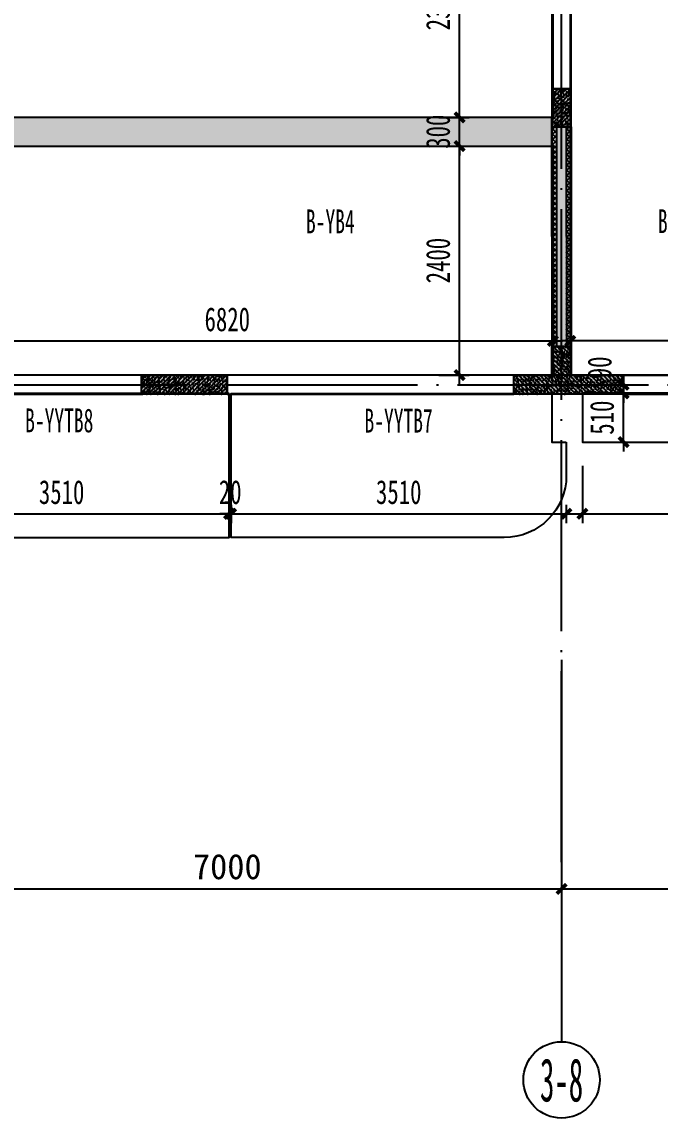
# Model space of a CAD drawing. Extents: x -3200779283 to -8106663, y 659664 to 1123462.
# Drawn here: x -8158901 to -8152219, y 919743 to 931225 of the extents above; entities that cross this region are included whole.
import ezdxf
from ezdxf.enums import TextEntityAlignment as Align

# ---------------------------------------------------------------- set-up
doc = ezdxf.new("R2010")
doc.units = 0
doc.header["$LTSCALE"] = 1000
doc.header["$MEASUREMENT"] = 0
for name, pattern in [('120-墙体$0$CONTINOUS', [0]), ('3#-轴线$0$DOTE', [2.4200000000000004, 2, -0.2, 0.02, -0.2]), ('3#4#5#$0$DASH', [0.35, 0.25, -0.1]), ('DASH', [0.35, 0.25, -0.1])]:
    doc.linetypes.add(name, pattern=pattern)
doc.layers.get('Defpoints').update_dxf_attribs({"color": 30, "linetype": 'DASH'})
for name, color, linetype in [('120-墙体$0$S-WALL', 40, 'Continuous'), ('120-墙体$0$S-WALL-BEAM', 120, 'Continuous'), ('120-墙体$0$S-WALL-COLU', 252, '120-墙体$0$CONTINOUS'), ('120-墙体$0$S-WALL-COLU-HATC', 16, 'Continuous'), ('120-墙体$0$S-WALL-HATC', 253, 'Continuous'), ('3#-轴线$0$3#-轴号$0$A-ANNO-AXIS-CIRC', 3, 'Continuous'), ('3#-轴线$0$3#-轴号$0$A-ANNO-AXIS-TEXT', 7, 'Continuous'), ('3#-轴线$0$3#-轴号$0$A-ANNO-DIMS', 3, 'Continuous'), ('3#-轴线$0$A-ANNO-DOTE', 10, '3#-轴线$0$DOTE'), ('3#-轴线$0$AXIS_TEXT', 7, 'Continuous'), ('3#4#5#$0$PC-SLAB', 6, '3#4#5#$0$DASH'), ('3#4#5#$0$S-ANNO-TEXT', 7, 'Continuous'), ('3#4#5#$0$S-DIMS-SLAB', 120, 'Continuous'), ('3#4#5#$0$S-PC-FQ-WYQ', 4, 'Continuous'), ('3#4#5#$0$S-PC-SLAB', 6, 'Continuous'), ('3#4#5#$0$S-WALL-HATC', 253, 'Continuous')]:
    doc.layers.add(name, color=color, linetype=linetype)
doc.styles.add('3#-轴线$0$3#-轴号$0$_TCH_AXIS', font='')
doc.styles.add('3#-轴线$0$3#-轴号$0$_TCH_DIM_T3', font='')
doc.styles.add('3#-轴线$0$COMPLEX', font='COMPLEX')
doc.styles.add('3#4#5#$0$外部参照 1$0$宋体', font='', dxfattribs={"width": 0.8})
doc.styles.add('3#4#5#$0$楷体', font='', dxfattribs={"width": 0.7})
doc.styles.get('3#-轴线$0$3#-轴号$0$_TCH_AXIS').set_extended_font_data('SimSun')
doc.styles.get('3#-轴线$0$3#-轴号$0$_TCH_DIM_T3').set_extended_font_data('SimSun')
doc.styles.get('3#4#5#$0$外部参照 1$0$宋体').set_extended_font_data('SimSun')
doc.styles.get('3#4#5#$0$楷体').set_extended_font_data('KaiTi_GB2312')
doc.dimstyles.new('3#-轴线$0$3#-轴号$0$_TCH_ARCH&&100', dxfattribs={"dimtxt": 264.3459915611814, "dimasz": 100, "dimexe": 250, "dimexo": 300, "dimgap": 100, "dimtad": 1, "dimdec": 0, "dimzin": 0, "dimdsep": 46, "dimtxsty": '3#-轴线$0$3#-轴号$0$_TCH_DIM_T3', "dimblk": '3#-轴线$0$3#-轴号$0$_ArchTick', "dimcen": 0.09, "dimclrt": 7, "dimazin": 2, "dimtfac": 1, "dimtdec": 0, "dimtix": 1, "dimtmove": 2, "dimatfit": 3, "dimfxl": 100, "dimtolj": 1, "dimtzin": 0, "dimarcsym": 0})
doc.dimstyles.new('3#4#5#$0$TSSD_100_100', dxfattribs={"dimtxt": 250, "dimasz": 100, "dimexe": 100, "dimexo": 250, "dimgap": 100, "dimtad": 1, "dimdec": 0, "dimzin": 0, "dimdsep": 46, "dimtxsty": '3#4#5#$0$楷体', "dimblk": '3#4#5#$0$_ArchTick', "dimcen": 0, "dimdle": 100, "dimclrt": 7, "dimadec": 0, "dimazin": 0, "dimtfac": 1, "dimtdec": 0, "dimtix": 1, "dimtmove": 2, "dimatfit": 3, "dimfxl": 1, "dimtolj": 1, "dimtzin": 0, "dimarcsym": 0})

# ---------------------------------------------------------------- blocks, each defined once
blk = doc.blocks.new('3#4#5#$0$B-YNQ5')
at = {"layer": '3#4#5#$0$S-PC-FQ-WYQ'}
h = blk.add_hatch(dxfattribs=at)
h.set_pattern_fill('ANSI37', color=256, scale=12, angle=90)
h.set_pattern_definition([(135, (-700179.3753933299, 889530.4557070036), (-26.94076836320746, -26.94076836320745), []), (225, (-700179.3753933299, 889530.4557070036), (26.94076836320745, -26.94076836320746), [])])
h.paths.add_polyline_path([(161623.2727779609, 374629.0427384769), (161673.2727779609, 374629.0427384769), (161673.0345778133, 376929.1323038201), (161623.0345778133, 376929.1323038201)])
h = blk.add_hatch(dxfattribs=at)
h.set_pattern_fill('ANSI37', color=256, scale=12, angle=90)
h.set_pattern_definition([(135, (-700029.3753961069, 889530.455707011), (-26.94076836320746, -26.94076836320745), []), (225, (-700029.3753961069, 889530.455707011), (26.94076836320745, -26.94076836320746), [])])
h.paths.add_polyline_path([(161773.2727751837, 374629.0427384845), (161823.2727751837, 374629.0427384845), (161823.0345750361, 376929.1323038276), (161773.0345750361, 376929.1323038276)])
for points in [[(161623.2727779609, 374629.0427384769), (161673.2727779609, 374629.0427384769), (161673.0345778133, 376929.1323038201), (161623.0345778133, 376929.1323038201)], [(161623.0345775274, 376929.1323038201), (161823.034577871, 376929.1323038201), (161823.2727780187, 374629.0427384845), (161623.272777675, 374629.0427384845)], [(161773.2727751837, 374629.0427384845), (161823.2727751837, 374629.0427384845), (161823.0345750361, 376929.1323038276), (161773.0345750361, 376929.1323038276)]]:
    blk.add_lwpolyline(points, close=True, dxfattribs=at)
blk = doc.blocks.new('3#4#5#$0$A$C53EF3948')
at = {"layer": '3#4#5#$0$S-PC-FQ-WYQ'}
blk.add_blockref('3#4#5#$0$B-YNQ5', (-144173.1530942894, -385429.260512662), dxfattribs=at)
blk = doc.blocks.new('3#4#5#$0$_ArchTick')
at = {"color": 0, "linetype": 'ByBlock', "const_width": 0.4}
blk.add_lwpolyline([(-0.5, -0.5), (0.5, 0.5)], dxfattribs=at)
blk = doc.blocks.new('*D949')
at = {"layer": '3#4#5#$0$S-DIMS-SLAB', "color": 0, "lineweight": -2, "transparency": 16777216}
for p, q in [((13990.35863167577, -1251.443913713621), (17700.04180842038, -1251.443913713621)), ((14090.35863167577, -1157.497727049107), (14090.35863167577, -1351.443913713621)), ((17600.04180842038, -1157.497727049165), (17600.04180842038, -1351.443913713621))]:
    blk.add_line(p, q, dxfattribs=at)
at = {"layer": 'Defpoints', "color": 0, "transparency": 16777216}
for p in [(14090.35863167577, -907.4977270491072), (17600.04180842038, -907.4977270491654), (17600.04180842038, -1251.443913713621)]:
    blk.add_point(p, dxfattribs=at)
at = {"layer": '3#4#5#$0$S-DIMS-SLAB', "color": 0, "lineweight": -2, "transparency": 16777216, "xscale": 100, "yscale": 100, "zscale": 100, "rotation": 180}
blk.add_blockref('3#4#5#$0$_ArchTick', (14090.35863167577, -1251.443913713621), dxfattribs=at)
at = {"layer": '3#4#5#$0$S-DIMS-SLAB', "color": 0, "lineweight": -2, "transparency": 16777216, "xscale": 100, "yscale": 100, "zscale": 100}
blk.add_blockref('3#4#5#$0$_ArchTick', (17600.04180842038, -1251.443913713621), dxfattribs=at)
at = {"layer": '3#4#5#$0$S-DIMS-SLAB', "color": 7, "transparency": 16777216, "insert": (15845.20022004808, -1026.443913713621), "char_height": 250, "attachment_point": 5, "style": '3#4#5#$0$楷体'}
blk.add_mtext('\\A1;3510', dxfattribs=at)
blk = doc.blocks.new('*D950')
at = {"layer": '3#4#5#$0$S-DIMS-SLAB', "color": 0, "lineweight": -2, "transparency": 16777216}
for p, q in [((14070.34875698626, -1251.443913713621), (13970.34875698626, -1251.443913713621)), ((14070.34875698626, -1157.497727049165), (14070.34875698626, -1351.443913713621)), ((14070.34875698626, -1251.443913713621), (14090.35863167577, -1251.443913713621)), ((14090.35863167577, -1157.497727049107), (14090.35863167577, -1351.443913713621)), ((14090.35863167577, -1251.443913713621), (14190.35863167577, -1251.443913713621))]:
    blk.add_line(p, q, dxfattribs=at)
at = {"layer": 'Defpoints', "color": 0, "transparency": 16777216}
for p in [(14070.34875698626, -907.4977270491654), (14090.35863167577, -907.4977270491072), (14090.35863167577, -1251.443913713621)]:
    blk.add_point(p, dxfattribs=at)
at = {"layer": '3#4#5#$0$S-DIMS-SLAB', "color": 0, "lineweight": -2, "transparency": 16777216, "xscale": 100, "yscale": 100, "zscale": 100}
blk.add_blockref('3#4#5#$0$_ArchTick', (14070.34875698626, -1251.443913713621), dxfattribs=at)
at = {"layer": '3#4#5#$0$S-DIMS-SLAB', "color": 0, "lineweight": -2, "transparency": 16777216, "xscale": 100, "yscale": 100, "zscale": 100, "rotation": 180}
blk.add_blockref('3#4#5#$0$_ArchTick', (14090.35863167577, -1251.443913713621), dxfattribs=at)
at = {"layer": '3#4#5#$0$S-DIMS-SLAB', "color": 7, "transparency": 16777216, "insert": (14080.35369433102, -1026.443913713621), "char_height": 250, "attachment_point": 5, "style": '3#4#5#$0$楷体'}
blk.add_mtext('\\A1;20', dxfattribs=at)
blk = doc.blocks.new('*D951')
at = {"layer": '3#4#5#$0$S-DIMS-SLAB', "color": 0, "lineweight": -2, "transparency": 16777216}
for p, q in [((10460.04054330027, -1251.443913713621), (14170.34875698626, -1251.443913713621)), ((10560.04054330027, -1157.497727049107), (10560.04054330027, -1351.443913713621)), ((14070.34875698626, -1157.497727049165), (14070.34875698626, -1351.443913713621))]:
    blk.add_line(p, q, dxfattribs=at)
at = {"layer": 'Defpoints', "color": 0, "transparency": 16777216}
for p in [(10560.04054330027, -907.4977270491072), (14070.34875698626, -907.4977270491654), (14070.34875698626, -1251.443913713621)]:
    blk.add_point(p, dxfattribs=at)
at = {"layer": '3#4#5#$0$S-DIMS-SLAB', "color": 0, "lineweight": -2, "transparency": 16777216, "xscale": 100, "yscale": 100, "zscale": 100, "rotation": 180}
blk.add_blockref('3#4#5#$0$_ArchTick', (10560.04054330027, -1251.443913713621), dxfattribs=at)
at = {"layer": '3#4#5#$0$S-DIMS-SLAB', "color": 0, "lineweight": -2, "transparency": 16777216, "xscale": 100, "yscale": 100, "zscale": 100}
blk.add_blockref('3#4#5#$0$_ArchTick', (14070.34875698626, -1251.443913713621), dxfattribs=at)
at = {"layer": '3#4#5#$0$S-DIMS-SLAB', "color": 7, "transparency": 16777216, "insert": (12315.19465014327, -1026.443913713621), "char_height": 250, "attachment_point": 5, "style": '3#4#5#$0$楷体'}
blk.add_mtext('\\A1;3510', dxfattribs=at)
blk = doc.blocks.new('*D966')
at = {"layer": '3#4#5#$0$S-DIMS-SLAB', "color": 0, "lineweight": -2, "transparency": 16777216}
for p, q in [((17769.3611694845, -750.150258674752), (17769.3611694845, -1351.443392709421)), ((20989.3611694845, -750.150258674752), (20989.3611694845, -1351.443392709421)), ((17669.3611694845, -1251.443392709421), (21089.3611694845, -1251.443392709421))]:
    blk.add_line(p, q, dxfattribs=at)
at = {"layer": 'Defpoints', "color": 0, "transparency": 16777216}
for p in [(17769.3611694845, -500.150258674752), (20989.3611694845, -500.150258674752), (20989.3611694845, -1251.443392709421)]:
    blk.add_point(p, dxfattribs=at)
at = {"layer": '3#4#5#$0$S-DIMS-SLAB', "color": 0, "lineweight": -2, "transparency": 16777216, "xscale": 100, "yscale": 100, "zscale": 100, "rotation": 180}
blk.add_blockref('3#4#5#$0$_ArchTick', (17769.3611694845, -1251.443392709421), dxfattribs=at)
at = {"layer": '3#4#5#$0$S-DIMS-SLAB', "color": 0, "lineweight": -2, "transparency": 16777216, "xscale": 100, "yscale": 100, "zscale": 100}
blk.add_blockref('3#4#5#$0$_ArchTick', (20989.3611694845, -1251.443392709421), dxfattribs=at)
at = {"layer": '3#4#5#$0$S-DIMS-SLAB', "color": 7, "transparency": 16777216, "insert": (19379.3611694845, -1026.443392709421), "char_height": 250, "attachment_point": 5, "style": '3#4#5#$0$楷体'}
blk.add_mtext('\\A1;3220', dxfattribs=at)
blk = doc.blocks.new('*D971')
at = {"layer": '3#4#5#$0$S-DIMS-SLAB', "color": 0, "lineweight": -2, "transparency": 16777216}
for p, q in [((18019.29875196622, 9.849220321048094), (18299.29875142716, 9.84922032104814)), ((18199.29875142716, 9.849220321048124), (18199.29875142716, 109.8492203210482)), ((18199.29875142716, -500.1502586747521), (18199.29875142716, 9.849220321048124)), ((18019.29875196622, -500.1502586747521), (18299.29875142716, -500.1502586747521)), ((18199.29875142716, -500.1502586747521), (18199.29875142716, -600.1502586747521))]:
    blk.add_line(p, q, dxfattribs=at)
at = {"layer": 'Defpoints', "color": 0, "transparency": 16777216}
for p in [(17769.29875196622, 9.849220321048055), (18199.29875142716, 9.849220321048124), (17769.29875196622, -500.1502586747522)]:
    blk.add_point(p, dxfattribs=at)
at = {"layer": '3#4#5#$0$S-DIMS-SLAB', "color": 0, "lineweight": -2, "transparency": 16777216, "xscale": 100, "yscale": 100, "zscale": 100}
for p, rotation in [((18199.29875142716, 9.849220321048124), 270), ((18199.29875142716, -500.1502586747521), 90)]:
    blk.add_blockref('3#4#5#$0$_ArchTick', p, dxfattribs=dict(at, rotation=rotation))
at = {"layer": '3#4#5#$0$S-DIMS-SLAB', "color": 7, "transparency": 16777216, "insert": (17974.29875142716, -245.1505191768571), "char_height": 250, "attachment_point": 5, "rotation": 90, "style": '3#4#5#$0$楷体'}
blk.add_mtext('\\A1;510', dxfattribs=at)
blk = doc.blocks.new('*D999')
at = {"layer": '3#4#5#$0$S-DIMS-SLAB', "color": 0, "lineweight": -2, "transparency": 16777216}
for p, q in [((18200.06861847756, 99.22961194528045), (18200.06861847756, 199.2296119452805)), ((18020.77005372049, 99.22961194528044), (18300.06861847756, 99.22961194528048)), ((18020.77005372049, 9.079353270761247), (18300.06861847756, 9.079353270761294)), ((18200.06861847756, 9.079353270761276), (18200.06861847756, 99.22961194528045)), ((18200.06861847756, 9.079353270761276), (18200.06861847756, -90.92064672923874))]:
    blk.add_line(p, q, dxfattribs=at)
at = {"layer": 'Defpoints', "color": 0, "transparency": 16777216}
for p in [(17770.77005372049, 99.2296119452804), (17770.77005372049, 9.079353270761207), (18200.06861847756, 99.22961194528045)]:
    blk.add_point(p, dxfattribs=at)
at = {"layer": '3#4#5#$0$S-DIMS-SLAB', "color": 0, "lineweight": -2, "transparency": 16777216, "xscale": 100, "yscale": 100, "zscale": 100}
for p, rotation in [((18200.06861847756, 99.22961194528045), 270), ((18200.06861847756, 9.079353270761276), 90)]:
    blk.add_blockref('3#4#5#$0$_ArchTick', p, dxfattribs=dict(at, rotation=rotation))
at = {"layer": '3#4#5#$0$S-DIMS-SLAB', "color": 7, "transparency": 16777216, "insert": (17950.06861847732, 276.5373042529973), "char_height": 250, "attachment_point": 5, "rotation": 90, "style": '3#4#5#$0$楷体'}
blk.add_mtext('\\A1;90', dxfattribs=at)
blk = doc.blocks.new('3#4#5#$0$ban3')
at = {"layer": '3#4#5#$0$S-WALL-HATC', "ltscale": 100}
h = blk.add_hatch(dxfattribs=at)
h.set_pattern_fill('AR-CONC', color=256, scale=25, angle=-270.0000000000001, style=0)
h.set_pattern_definition([(139.9999999999999, (-37341055835.11649, -2020437159.278883), (15.6880337456489, 179.3150456501884), [18.75, -206.25]), (84.99999999999994, (-37341055835.11649, -2020437159.278883), (-188.048033425003, -34.68783340324987), [15, -165]), (190.4513999999999, (-37341055833.80915, -2020437144.335963), (-172.3598855152383, 144.6273454285055), [15.93504749999986, -175.2855279999978]), (136.1841999999999, (-37341055885.11649, -2020437159.278883), (41.37975358225471, 266.8102621564111), [28.125, -309.375]), (186.6356, (-37341055881.66816, -2020437137.044697), (-243.5294677251103, 233.665676387176), [23.902572, -262.92825]), (81.18419999999995, (-37341055885.11649, -2020437159.278883), (-243.529650231331, 233.665486283407), [22.5, -247.5]), (111, (-37341055872.61649, -2020437134.278883), (100.6547226663348, 149.2267630296154), [18.75, -206.25]), (55.99999999999998, (-37341055872.61649, -2020437134.278883), (-181.2875112617132, 60.82883298039556), [15, -165]), (161.4514, (-37341055864.22858, -2020437121.843325), (-80.63262417748795, 210.0556571453725), [15.9350475, -175.285528]), (127.5, (-37341055835.11649, -2020437159.278883), (-83.22346345782788, 3.039963829322726), [0, -162.9999999999978, 0, -167.4999999999978, 0, -165.6249999999978]), (97.49999999999993, (-37341055835.11649, -2020437159.278883), (-98.60292797059002, 65.76738436053722), [0, -95.5, 0, -159.25, 0, -63.125]), (57.49999999999993, (-37341055835.11649, -2020437215.028883), (5.638717933595033, 133.4556090431022), [0, -62.5, 0, -195, 0, -258.75]), (47.49999999999995, (-37341055835.11649, -2020437240.028883), (-25.02624558307933, 145.7965423355966), [0, -81.25, 0, -129.5, 0, -183.75])])
h.paths.add_polyline_path([(-214482.0009958031, 404475.0000121126), (-214482.0009958031, 404775.0000121126), (-221282.0008585938, 404775.0000121126), (-221282.0008585938, 404475.0000121126)])
at = {"layer": '3#4#5#$0$S-PC-SLAB'}
blk.add_lwpolyline([(-214472.0009953861, 407075.0001829517), (-214472.0009953861, 404775.0000121126), (-221292.000995802, 404775.0000121126), (-221292.000995802, 405875.0000121126), (-220092.0000025203, 405874.9618342608), (-220092.0009953849, 407075.0001829517), (-214472.0009953861, 407075.0001829517)], dxfattribs=at)
for points in [[(-214292.0078049129, 402075.9156289196), (-211022.007804914, 402075.9156289196), (-211022.0078049995, 406075.9155135542), (-214292.0078049983, 406075.9155135542)], [(-214472.0009958031, 402075.0000121126), (-221292.000995802, 402075.0000121126), (-221292.000995802, 404475.0000121126), (-214472.0009958031, 404475.0000121126)]]:
    blk.add_lwpolyline(points, close=True, dxfattribs=at)
at = {"layer": '3#4#5#$0$S-WALL-HATC', "ltscale": 100}
blk.add_lwpolyline([(-214482.0009958031, 404475.0000121126), (-214482.0009958031, 404775.0000121126), (-221282.0008585938, 404775.0000121126), (-221282.0008585938, 404475.0000121126)], close=True, dxfattribs=at)
blk = doc.blocks.new('*D787')
at = {"layer": '3#4#5#$0$S-DIMS-SLAB', "color": 0, "lineweight": -2, "transparency": 16777216}
for p, q in [((157536.7930604427, 155291.0647386354), (157536.7930604427, 154933.3711051912)), ((164356.7930604415, 155291.0647386354), (164356.7930604415, 154933.3711051912)), ((157436.7930604427, 155033.3711051912), (164456.7930604415, 155033.3711051912))]:
    blk.add_line(p, q, dxfattribs=at)
at = {"layer": 'Defpoints', "color": 0, "transparency": 16777216}
for p in [(157536.7930604427, 155541.0647386354), (164356.7930604415, 155541.0647386354), (164356.7930604415, 155033.3711051912)]:
    blk.add_point(p, dxfattribs=at)
at = {"layer": '3#4#5#$0$S-DIMS-SLAB', "color": 0, "lineweight": -2, "transparency": 16777216, "xscale": 100, "yscale": 100, "zscale": 100, "rotation": 180}
blk.add_blockref('3#4#5#$0$_ArchTick', (157536.7930604427, 155033.3711051912), dxfattribs=at)
at = {"layer": '3#4#5#$0$S-DIMS-SLAB', "color": 0, "lineweight": -2, "transparency": 16777216, "xscale": 100, "yscale": 100, "zscale": 100}
blk.add_blockref('3#4#5#$0$_ArchTick', (164356.7930604415, 155033.3711051912), dxfattribs=at)
at = {"layer": '3#4#5#$0$S-DIMS-SLAB', "color": 7, "transparency": 16777216, "insert": (160946.7930604421, 155258.3711051912), "char_height": 250, "attachment_point": 5, "style": '3#4#5#$0$楷体'}
blk.add_mtext('\\A1;6820', dxfattribs=at)
blk = doc.blocks.new('*D788')
at = {"layer": '3#4#5#$0$S-DIMS-SLAB', "color": 0, "lineweight": -2, "transparency": 16777216}
for p, q in [((163161.6167308361, 157074.9997961677), (163479.3225023901, 157074.9997961677)), ((163379.3225023901, 154574.9997961677), (163379.3225023901, 157174.9997961677)), ((163161.6167308361, 154674.9997961677), (163479.3225023901, 154674.9997961677))]:
    blk.add_line(p, q, dxfattribs=at)
at = {"layer": 'Defpoints', "color": 0, "transparency": 16777216}
for p in [(162911.6167308361, 157074.9997961677), (163379.3225023901, 157074.9997961677), (162911.6167308361, 154674.9997961677)]:
    blk.add_point(p, dxfattribs=at)
at = {"layer": '3#4#5#$0$S-DIMS-SLAB', "color": 0, "lineweight": -2, "transparency": 16777216, "xscale": 100, "yscale": 100, "zscale": 100}
for p, rotation in [((163379.3225023901, 157074.9997961677), 90), ((163379.3225023901, 154674.9997961677), 270)]:
    blk.add_blockref('3#4#5#$0$_ArchTick', p, dxfattribs=dict(at, rotation=rotation))
at = {"layer": '3#4#5#$0$S-DIMS-SLAB', "color": 7, "transparency": 16777216, "insert": (163154.3225023901, 155874.9997961676), "char_height": 250, "attachment_point": 5, "rotation": 90, "style": '3#4#5#$0$楷体'}
blk.add_mtext('\\A1;2400', dxfattribs=at)
blk = doc.blocks.new('*D789')
at = {"layer": '3#4#5#$0$S-DIMS-SLAB', "color": 0, "lineweight": -2, "transparency": 16777216}
for p, q in [((163379.3225023902, 157374.9997961677), (163379.3225023902, 157474.9997961677)), ((163161.6167308361, 157374.9997961677), (163479.3225023902, 157374.9997961677)), ((163379.3225023902, 157074.9997961677), (163379.3225023902, 157374.9997961677)), ((163161.6167308361, 157074.9997961677), (163479.3225023902, 157074.9997961677)), ((163379.3225023902, 157074.9997961677), (163379.3225023902, 156974.9997961677))]:
    blk.add_line(p, q, dxfattribs=at)
at = {"layer": 'Defpoints', "color": 0, "transparency": 16777216}
for p in [(162911.6167308361, 157374.9997961677), (163379.3225023902, 157374.9997961677), (162911.6167308361, 157074.9997961677)]:
    blk.add_point(p, dxfattribs=at)
at = {"layer": '3#4#5#$0$S-DIMS-SLAB', "color": 0, "lineweight": -2, "transparency": 16777216, "xscale": 100, "yscale": 100, "zscale": 100}
for p, rotation in [((163379.3225023902, 157374.9997961677), 270), ((163379.3225023902, 157074.9997961677), 90)]:
    blk.add_blockref('3#4#5#$0$_ArchTick', p, dxfattribs=dict(at, rotation=rotation))
at = {"layer": '3#4#5#$0$S-DIMS-SLAB', "color": 7, "transparency": 16777216, "insert": (163154.3225023902, 157224.9997961676), "char_height": 250, "attachment_point": 5, "rotation": 90, "style": '3#4#5#$0$楷体'}
blk.add_mtext('\\A1;300', dxfattribs=at)
blk = doc.blocks.new('*D790')
at = {"layer": '3#4#5#$0$S-DIMS-SLAB', "color": 0, "lineweight": -2, "transparency": 16777216}
for p, q in [((163379.3225023903, 157274.9997961677), (163379.3225023903, 159774.9999670068)), ((163161.6167308361, 159674.9999670068), (163479.3225023903, 159674.9999670068)), ((163161.6167308361, 157374.9997961677), (163479.3225023903, 157374.9997961677))]:
    blk.add_line(p, q, dxfattribs=at)
at = {"layer": 'Defpoints', "color": 0, "transparency": 16777216}
for p in [(162911.6167308361, 159674.9999670068), (163379.3225023903, 159674.9999670068), (162911.6167308361, 157374.9997961677)]:
    blk.add_point(p, dxfattribs=at)
at = {"layer": '3#4#5#$0$S-DIMS-SLAB', "color": 0, "lineweight": -2, "transparency": 16777216, "xscale": 100, "yscale": 100, "zscale": 100}
for p, rotation in [((163379.3225023903, 159674.9999670068), 90), ((163379.3225023903, 157374.9997961677), 270)]:
    blk.add_blockref('3#4#5#$0$_ArchTick', p, dxfattribs=dict(at, rotation=rotation))
at = {"layer": '3#4#5#$0$S-DIMS-SLAB', "color": 7, "transparency": 16777216, "insert": (163154.3225023903, 158524.9998815872), "char_height": 250, "attachment_point": 5, "rotation": 90, "style": '3#4#5#$0$楷体'}
blk.add_mtext('\\A1;2300', dxfattribs=at)
blk = doc.blocks.new('*D793')
at = {"layer": '3#4#5#$0$S-DIMS-SLAB', "color": 0, "lineweight": -2, "transparency": 16777216}
for p, q in [((164537.0246200085, 155281.0647373761), (164537.0246200085, 154933.371103932)), ((167807.0246200073, 155281.0647373762), (167807.0246200073, 154933.371103932)), ((167907.0246200073, 155033.371103932), (164437.0246200085, 155033.371103932))]:
    blk.add_line(p, q, dxfattribs=at)
at = {"layer": 'Defpoints', "color": 0, "transparency": 16777216}
for p in [(164537.0246200085, 155531.0647373761), (167807.0246200073, 155531.0647373762), (164537.0246200085, 155033.371103932)]:
    blk.add_point(p, dxfattribs=at)
at = {"layer": '3#4#5#$0$S-DIMS-SLAB', "color": 0, "lineweight": -2, "transparency": 16777216, "xscale": 100, "yscale": 100, "zscale": 100, "rotation": 180}
blk.add_blockref('3#4#5#$0$_ArchTick', (164537.0246200085, 155033.371103932), dxfattribs=at)
at = {"layer": '3#4#5#$0$S-DIMS-SLAB', "color": 0, "lineweight": -2, "transparency": 16777216, "xscale": 100, "yscale": 100, "zscale": 100}
blk.add_blockref('3#4#5#$0$_ArchTick', (167807.0246200073, 155033.371103932), dxfattribs=at)
at = {"layer": '3#4#5#$0$S-DIMS-SLAB', "color": 7, "transparency": 16777216, "insert": (166172.0246200079, 155258.371103932), "char_height": 250, "attachment_point": 5, "style": '3#4#5#$0$楷体'}
blk.add_mtext('\\A1;3270', dxfattribs=at)
blk = doc.blocks.new('120-墙体')
at = {"layer": '120-墙体$0$S-WALL-COLU-HATC'}
h = blk.add_hatch(dxfattribs=at)
h.set_pattern_fill('AR-CONC', color=256, scale=10)
h.set_pattern_definition([(49.99999999999999, (9687.075450700388, -245657.8341566524), (71.72601826007535, -6.275213498259511), [7.5, -82.5]), (355, (9687.075450700388, -245657.8341566524), (-13.8751333613, 75.21921337000119), [6, -66]), (100.4514, (9693.0526187004, -245658.3570906524), (57.85093817140216, 68.94395420609536), [6.374018999999977, -70.11421119999962]), (46.18420000000002, (9687.075450700388, -245637.8341566524), (106.7241048625644, -16.55190143290181), [11.24999999999991, -123.7499999999993]), (96.6356, (9695.969125200383, -245639.2134873524), (93.46627055487033, 97.41178709004417), [9.561028799999999, -105.1713]), (351.1842, (9687.075450700388, -245637.8341566524), (93.46619451336272, 97.41186009253246), [9, -99]), (21, (9697.075450700388, -245642.8341566524), (59.69070521184616, -40.26188906653388), [7.5, -82.5]), (326.0000000000001, (9697.075450700388, -245642.8341566524), (24.33153319215817, 72.5150045046853), [6, -66]), (71.4514, (9702.049674000387, -245646.1893172524), (84.02226285814899, 32.25304967099524), [6.374019000000001, -70.1142112]), (37.50000000000001, (9687.075450700388, -245657.8341566524), (1.215985531729067, 33.28938538313115), [0, -65.19999999999999, 0, -67, 0, -66.25]), (7.499999999999999, (9687.075450700388, -245657.8341566524), (26.30695374421486, 39.44117118823603), [0, -38.2, 0, -63.7, 0, -25.25]), (327.5, (9664.7754507004, -245657.8341566524), (53.3822436172409, -2.255487173437976), [0, -25, 0, -78, 0, -103.5]), (317.5, (9654.7754507004, -245657.8341566524), (58.31861693423862, 10.01049823323177), [0, -32.5, 0, -51.8, 0, -73.5])])
h.paths.add_polyline_path([(-2550.000196011708, -8000.000515879854), (-2750.000196011708, -8000.000515879854), (-2750.000196011708, -8400.000515879854), (-2550.000196011701, -8400.000515879852)])
h = blk.add_hatch(dxfattribs=at)
h.set_pattern_fill('ANSI31', color=256, scale=250, style=0)
h.set_pattern_definition([(45, (9687.075450700388, -245657.8341566524), (-22.09708691207961, 22.09708691207961), [])])
h.paths.add_polyline_path([(-2750.000196011708, -8400.000515879854), (-2550.000196011701, -8400.000515879852), (-2550.000196011708, -8000.000515879854), (-2750.000196011708, -8000.000515879854)])
h = blk.add_hatch(dxfattribs=at)
h.set_pattern_fill('AR-CONC', color=256, scale=10, angle=90)
h.set_pattern_definition([(140, (224491.5126408452, 4537.052479688762), (6.275213498259515, 71.72601826007535), [7.5, -82.5]), (85, (224491.5126408452, 4537.052479688762), (-75.21921337000119, -13.8751333613), [6, -66]), (190.4514, (224492.0355748452, 4543.02964768876), (-68.94395420609536, 57.85093817140216), [6.374018999999978, -70.11421119999964]), (136.1842, (224471.5126408452, 4537.052479688762), (16.55190143290181, 106.7241048625644), [11.24999999999992, -123.7499999999993]), (186.6356, (224472.8919715452, 4545.946154188758), (-97.41178709004417, 93.46627055487033), [9.561028799999978, -105.1712999999998]), (81.18419999999999, (224471.5126408452, 4537.052479688762), (-97.41186009253246, 93.46619451336272), [9, -99]), (111, (224476.5126408452, 4547.052479688762), (40.26188906653389, 59.69070521184616), [7.5, -82.5]), (56.00000000000002, (224476.5126408452, 4547.052479688762), (-72.5150045046853, 24.33153319215818), [6, -66]), (161.4514, (224479.8678014452, 4552.026702988762), (-32.25304967099523, 84.02226285814899), [6.374019000000001, -70.1142112]), (127.5, (224491.5126408452, 4537.052479688762), (-33.28938538313115, 1.215985531729069), [0, -65.19999999999999, 0, -67, 0, -66.25]), (97.49999999999993, (224491.5126408452, 4537.052479688762), (-39.44117118823603, 26.30695374421486), [0, -38.19999999999999, 0, -63.7, 0, -25.25]), (57.49999999999998, (224491.5126408452, 4514.752479688759), (2.255487173437979, 53.3822436172409), [0, -24.99999999999996, 0, -77.99999999999984, 0, -103.4999999999998]), (47.49999999999999, (224491.5126408452, 4504.752479688759), (-10.01049823323177, 58.31861693423862), [0, -32.5, 0, -51.8, 0, -73.5])])
h.paths.add_polyline_path([(-2550.000000539585, -11000), (-2000.0000005396, -11000.01577594737), (-2000.000000539585, -11200.01577594737), (-2750.000000539585, -11200), (-3150.000000539585, -11200), (-3150.000000539585, -11000), (-2750, -11000), (-2750, -10700.00009191037), (-2550.000000000233, -10700.00009191036)])
h = blk.add_hatch(dxfattribs=at)
h.set_pattern_fill('ANSI31', color=256, scale=250, angle=90, style=0)
h.set_pattern_definition([(135, (224491.5126408452, 4537.052479688762), (-22.09708691207961, -22.09708691207961), [])])
h.paths.add_polyline_path([(-2550.000000539585, -11000), (-2000.0000005396, -11000.01577594737), (-2000.000000539585, -11200.01577594737), (-2750.000000539585, -11200), (-3150.000000539585, -11200), (-3150.000000539585, -11000), (-2750, -11000), (-2750, -10700.00009191037), (-2550.000000000233, -10700.00009191036)])
h = blk.add_hatch(dxfattribs=at)
h.set_pattern_fill('AR-CONC', color=256, scale=10)
h.set_pattern_definition([(49.99999999999999, (-11554.74921846861, -252107.8154490572), (71.72601826007535, -6.275213498259511), [7.5, -82.5]), (355, (-11554.74921846861, -252107.8154490572), (-13.8751333613, 75.21921337000119), [6, -66]), (100.4514, (-11548.7720504686, -252108.3383830572), (57.85093817140216, 68.94395420609536), [6.374018999999973, -70.11421119999956]), (46.18420000000002, (-11554.74921846861, -252087.8154490572), (106.7241048625644, -16.55190143290181), [11.2499999999999, -123.7499999999992]), (96.6356, (-11545.85554396862, -252089.1947797572), (93.46627055487033, 97.41178709004417), [9.561028799999999, -105.1713]), (351.1842, (-11554.74921846861, -252087.8154490572), (93.46619451336272, 97.41186009253246), [9, -99]), (21, (-11544.74921846861, -252092.8154490572), (59.69070521184616, -40.26188906653388), [7.5, -82.5]), (326.0000000000001, (-11544.74921846861, -252092.8154490572), (24.33153319215817, 72.5150045046853), [6, -66]), (71.4514, (-11539.77499516861, -252096.1706096572), (84.02226285814899, 32.25304967099524), [6.374019000000001, -70.1142112]), (37.50000000000001, (-11554.74921846861, -252107.8154490572), (1.215985531729067, 33.28938538313115), [0, -65.19999999999999, 0, -67, 0, -66.25]), (7.499999999999999, (-11554.74921846861, -252107.8154490572), (26.30695374421486, 39.44117118823603), [0, -38.2, 0, -63.7, 0, -25.25]), (327.5, (-11577.0492184686, -252107.8154490572), (53.3822436172409, -2.255487173437976), [0, -25, 0, -78, 0, -103.5]), (317.5, (-11587.0492184686, -252107.8154490572), (58.31861693423862, 10.01049823323177), [0, -32.5, 0, -51.8, 0, -73.5])])
h.paths.add_polyline_path([(-7050, -11200.00019601171), (-7050, -11000.00019601171), (-6150.000000000015, -11000.00129538469), (-6150.000000000007, -11200.00129538469)])
h = blk.add_hatch(dxfattribs=at)
h.set_pattern_fill('ANSI31', color=256, scale=250, style=0)
h.set_pattern_definition([(45, (-11554.74921846861, -252107.8154490572), (-22.09708691207961, 22.09708691207961), [])])
h.paths.add_polyline_path([(-7050, -11000.00019601171), (-7050, -11200.00019601171), (-6150.000000000007, -11200.00129538469), (-6150.000000000015, -11000.00129538469)])
at = {"layer": '120-墙体$0$S-WALL-HATC'}
for points in [[(-2550.0002049373, -11000.00051587985), (-2550.0002049373, -8000.000515879851), (-2750.0002049373, -8000.000515879851), (-2750.0002049373, -11000.00051587985), (-2650.000204937285, -11066.66718254652)], [(-6600, -11200), (-6599.999999999993, -11000), (-7049.999999999993, -11000), (-7050, -11200)], [(-6150.000000000015, -11000), (-6599.999999999993, -11000), (-6600, -11200), (-6150, -11200)], [(-2650, -11066.66666666667), (-2750, -11000), (-3150, -11000), (-3150, -11200), (-2650, -11200)], [(-2000.000000000015, -11000), (-2750, -11000), (-2650, -11066.66666666667), (-2650, -11200), (-2000, -11200)]]:
    blk.add_hatch(color=256, dxfattribs=at).paths.add_polyline_path(points)
at = {"layer": '120-墙体$0$S-WALL'}
for p, q in [((-2750.000196011708, -7933.333373326636), (-2750.000196011708, -10933.33337332664)), ((-2550.0002049373, -8000.000515879852), (-2750.0002049373, -8000.000515879853)), ((-2550.0002049373, -11000.00051587985), (-2550.0002049373, -8000.000515879852)), ((-6599.999999999993, -11000), (-7049.999999999993, -11000)), ((-7050, -11200), (-7049.999999999993, -11000)), ((-6150.000000000015, -11000), (-6599.999999999993, -11000)), ((-6150, -11200), (-6150.000000000015, -11000)), ((-2750, -11000), (-3150, -11000)), ((-3150, -11200), (-3150, -11000)), ((-2000.000000000015, -11000), (-2750, -11000)), ((-2000, -11200), (-2000.000000000015, -11000)), ((-6600, -11200), (-7050, -11200)), ((-6150, -11200), (-6600, -11200)), ((-2650, -11200), (-3150, -11200)), ((-2000, -11200), (-2650, -11200))]:
    blk.add_line(p, q, dxfattribs=at)
at = {"layer": '120-墙体$0$S-WALL-BEAM'}
for points in [[(-2549.999210441369, -3300.000287245691), (-2749.999602464784, -3300.000287245691), (-2750.0002049373, -8000.000515879853), (-2549.999812913884, -8000.000515879852)], [(-9050, -10999.99960797658), (-9050.000000000007, -11200), (-7050, -11200.00019601171), (-7050, -10999.99980398829)], [(-6150, -10999.99960797658), (-6150, -11200), (-3150, -11200.00019601171), (-3150, -10999.99980398829)], [(-2000, -10999.99960797658), (-2000, -11200), (100, -11200.00019601171), (100, -10999.99980398829)]]:
    blk.add_lwpolyline(points, close=True, dxfattribs=at)
at = {"layer": '120-墙体$0$S-WALL-COLU', "lineweight": -2}
for points in [[(-2550.000196011708, -8000.000515879854), (-2750.000196011708, -8000.000515879854), (-2750.000196011708, -8400.000515879854), (-2550.000196011701, -8400.000515879852)], [(-7050, -11200.00019601171), (-7050, -11000.00019601171), (-6150.000000000015, -11000.00129538469), (-6150.000000000007, -11200.00129538469)]]:
    blk.add_lwpolyline(points, close=True, dxfattribs=at)
at = {"layer": '120-墙体$0$S-WALL-COLU', "linetype": 'ByBlock'}
blk.add_lwpolyline([(-2550.000000539585, -11000), (-2000.0000005396, -11000.01577594737), (-2000.000000539585, -11200.01577594737), (-2750.000000539585, -11200), (-3150.000000539585, -11200), (-3150.000000539585, -11000), (-2750, -11000), (-2750, -10700.00009191037), (-2550.000000000233, -10700.00009191036), (-2550.000000539585, -11000)], dxfattribs=at)
blk = doc.blocks.new('3#-轴线$0$_AXISO')
blk.add_circle((0, 0), 0.5)
at = {"layer": '3#-轴线$0$AXIS_TEXT', "style": '3#-轴线$0$COMPLEX', "width": 1.041666666666667}
blk.add_attdef('A', text='', height=0.56, dxfattribs=at).set_placement((-0.25, -0.28), (0.25, -0.28), align=Align.FIT)
blk = doc.blocks.new('3#-轴线$0$3#-轴号$0$_ArchTick')
at = {"color": 0, "linetype": 'ByBlock', "const_width": 0.4}
blk.add_lwpolyline([(-0.5, -0.5), (0.5, 0.5)], dxfattribs=at)
blk = doc.blocks.new('*D377')
at = {"layer": '3#-轴线$0$3#-轴号$0$A-ANNO-DIMS', "color": 0, "lineweight": -2, "transparency": 16777216}
for p, q in [((10450, -15881.51446492398), (10450, -16631.51446492398)), ((17450, -15881.51446492398), (17450, -16631.51446492398)), ((10450, -16381.51446492398), (17450, -16381.51446492398))]:
    blk.add_line(p, q, dxfattribs=at)
at = {"layer": 'Defpoints', "color": 0, "transparency": 16777216}
for p in [(10450, -15581.51446492398), (17450, -15581.51446492398), (17450, -16381.51446492398)]:
    blk.add_point(p, dxfattribs=at)
at = {"layer": '3#-轴线$0$3#-轴号$0$A-ANNO-DIMS', "color": 0, "lineweight": -2, "transparency": 16777216, "xscale": 100, "yscale": 100, "zscale": 100, "rotation": 180}
blk.add_blockref('3#-轴线$0$3#-轴号$0$_ArchTick', (10450, -16381.51446492398), dxfattribs=at)
at = {"layer": '3#-轴线$0$3#-轴号$0$A-ANNO-DIMS', "color": 0, "lineweight": -2, "transparency": 16777216, "xscale": 100, "yscale": 100, "zscale": 100}
blk.add_blockref('3#-轴线$0$3#-轴号$0$_ArchTick', (17450, -16381.51446492398), dxfattribs=at)
at = {"layer": '3#-轴线$0$3#-轴号$0$A-ANNO-DIMS', "color": 7, "transparency": 16777216, "insert": (13950, -16149.34146914339), "char_height": 264.3459915611814, "attachment_point": 5, "style": '3#-轴线$0$3#-轴号$0$_TCH_DIM_T3'}
blk.add_mtext('\\A1;7000', dxfattribs=at)
blk = doc.blocks.new('*D378')
at = {"layer": '3#-轴线$0$3#-轴号$0$A-ANNO-DIMS', "color": 0, "lineweight": -2, "transparency": 16777216}
for p, q in [((17450, -15881.51446492398), (17450, -16631.51446492398)), ((20900, -15881.51446492399), (20900, -16631.51446492398)), ((17450, -16381.51446492398), (20900, -16381.51446492398))]:
    blk.add_line(p, q, dxfattribs=at)
at = {"layer": 'Defpoints', "color": 0, "transparency": 16777216}
for p in [(17450, -15581.51446492398), (20900, -15581.51446492399), (20900, -16381.51446492398)]:
    blk.add_point(p, dxfattribs=at)
at = {"layer": '3#-轴线$0$3#-轴号$0$A-ANNO-DIMS', "color": 0, "lineweight": -2, "transparency": 16777216, "xscale": 100, "yscale": 100, "zscale": 100, "rotation": 180}
blk.add_blockref('3#-轴线$0$3#-轴号$0$_ArchTick', (17450, -16381.51446492398), dxfattribs=at)
at = {"layer": '3#-轴线$0$3#-轴号$0$A-ANNO-DIMS', "color": 0, "lineweight": -2, "transparency": 16777216, "xscale": 100, "yscale": 100, "zscale": 100}
blk.add_blockref('3#-轴线$0$3#-轴号$0$_ArchTick', (20900, -16381.51446492398), dxfattribs=at)
at = {"layer": '3#-轴线$0$3#-轴号$0$A-ANNO-DIMS', "color": 7, "transparency": 16777216, "insert": (19175, -16149.34146914339), "char_height": 264.3459915611814, "attachment_point": 5, "style": '3#-轴线$0$3#-轴号$0$_TCH_DIM_T3'}
blk.add_mtext('\\A1;3450', dxfattribs=at)
blk = doc.blocks.new('3#4#5#$0$A$C7C4D4DCF')
at = {"layer": '3#4#5#$0$S-PC-SLAB'}
for points in [[(14070.34875698626, 9.480639307526872), (10560.04054330027, 9.480639307526872), (10560.04054330027, -1500.374188603368), (14070.34875698626, -1500.374188603368)], [(20989.3611694845, 9.849741325248033), (17769.3611694845, 9.849741325248033), (17769.3611694845, -500.150258674752), (20989.3611694845, -500.150258674752)]]:
    blk.add_lwpolyline(points, close=True, dxfattribs=at)
blk.add_lwpolyline([(17600.05525090394, -500.1507792299381), (17600.06636794942, -850.503704804054, -0.4141804521324078), (16949.86705807335, -1500.503674248466), (14090.38342885632, -1500.396876634564), (14090.34875698626, 9.480639307526872), (17449.40790414618, 9.583076194219757), (17449.42344884097, -500.1507796789519), (17600.05525090394, -500.1507792299381)], format="xyb", dxfattribs=at)
at = {"layer": '3#4#5#$0$PC-SLAB', "linetype": 'ByBlock', "style": '3#4#5#$0$外部参照 1$0$宋体', "width": 0.6}
for s, p in [('B-YYTB8', (12290.39000196982, -276.2359511666)), ('B-YYTB7', (15844.02857399889, -276.2359511667746))]:
    blk.add_text(s, height=250, dxfattribs=at).set_placement(p, align=Align.MIDDLE)
at = {"layer": '3#4#5#$0$S-DIMS-SLAB'}
dim = blk.add_linear_dim(base=(18200.06861847756, 99.22961194528045), p1=(17770.77005372048, 9.079353270761203), p2=(17770.77005372048, 99.22961194528034), angle=90, dimstyle='3#4#5#$0$TSSD_100_100', dxfattribs=at)
dim.commit()
dim.dimension.update_dxf_attribs({"geometry": '*D999', "text_midpoint": (17950.06861847732, 276.5373042529973), "dimtype": 128})
dim = blk.add_linear_dim(base=(18199.29875142716, 9.849220321048124), p1=(17769.29875196621, -500.150258674752), p2=(17769.29875196621, 9.849220321048051), angle=90, dimstyle='3#4#5#$0$TSSD_100_100', dxfattribs=at)
dim.commit()
dim.dimension.update_dxf_attribs({"geometry": '*D971', "text_midpoint": (17974.29875142716, -245.1505191768571)})
for base, p1, p2, picture, middle in [((20989.3611694845, -1251.443392709421), (17769.3611694845, -500.150258674752), (20989.3611694845, -500.150258674752), '*D966', (19379.3611694845, -1026.443392709421)), ((14070.34875698626, -1251.443913713621), (10560.04054330027, -907.4977270491072), (14070.34875698626, -907.4977270491654), '*D951', (12315.19465014327, -1026.443913713621)), ((14090.35863167577, -1251.443913713621), (14070.34875698626, -907.4977270491654), (14090.35863167577, -907.4977270491072), '*D950', (14080.35369433102, -1026.443913713621)), ((17600.04180842038, -1251.443913713621), (14090.35863167577, -907.4977270491072), (17600.04180842038, -907.4977270491654), '*D949', (15845.20022004808, -1026.443913713621))]:
    dim = blk.add_linear_dim(base=base, p1=p1, p2=p2, dimstyle='3#4#5#$0$TSSD_100_100', dxfattribs=at)
    dim.commit()
    dim.dimension.update_dxf_attribs({"geometry": picture, "text_midpoint": middle})
blk = doc.blocks.new('3#4#5#$0$5#')
at = {"layer": '3#4#5#$0$S-ANNO-TEXT'}
blk.add_blockref('3#4#5#$0$ban3', (378828.7940562447, -247400.000215945), dxfattribs=at)
at = {"layer": '3#4#5#$0$PC-SLAB', "linetype": 'ByBlock', "style": '3#4#5#$0$外部参照 1$0$宋体', "width": 0.6}
for s, p in [('B-YB4', (162025.7876345043, 156285.3235261539)), ('B-YB10', (165761.7885475838, 156285.3235261539))]:
    blk.add_text(s, height=250, dxfattribs=at).set_placement(p, align=Align.MIDDLE)
at = {"layer": '3#4#5#$0$S-DIMS-SLAB'}
for base, p1, p2, angle, picture, middle in [((163379.3225023903, 159674.9999670068), (162911.616730836, 157374.9997961676), (162911.616730836, 159674.9999670067), 90, '*D790', (163154.3225023903, 158524.9998815872)), ((163379.3225023902, 157374.9997961677), (162911.616730836, 157074.9997961676), (162911.616730836, 157374.9997961676), 90, '*D789', (163154.3225023902, 157224.9997961676)), ((163379.3225023901, 157074.9997961677), (162911.616730836, 154674.9997961676), (162911.616730836, 157074.9997961676), 90, '*D788', (163154.3225023901, 155874.9997961676)), ((164537.0246200085, 155033.371103932), (167807.0246200073, 155531.0647373762), (164537.0246200085, 155531.0647373761), 180, '*D793', (166172.0246200079, 155258.371103932))]:
    dim = blk.add_linear_dim(base=base, p1=p1, p2=p2, angle=angle, dimstyle='3#4#5#$0$TSSD_100_100', dxfattribs=at)
    dim.commit()
    dim.dimension.update_dxf_attribs({"geometry": picture, "text_midpoint": middle})
dim = blk.add_linear_dim(base=(164356.7930604415, 155033.3711051912), p1=(157536.7930604427, 155541.0647386354), p2=(164356.7930604415, 155541.0647386354), dimstyle='3#4#5#$0$TSSD_100_100', dxfattribs=at)
dim.commit()
dim.dimension.update_dxf_attribs({"geometry": '*D787', "text_midpoint": (160946.7930604421, 155258.3711051912)})
blk = doc.blocks.new('3#-轴线$0$3#-轴号')
at = {"layer": '3#-轴线$0$3#-轴号$0$A-ANNO-AXIS-CIRC'}
blk.add_line((17450, -13981.51446492398), (17450, -17981.51446492398), dxfattribs=at)
ref = blk.add_blockref('3#-轴线$0$_AXISO', (17450, -18381.51446492398), dxfattribs=dict(at, xscale=800, yscale=800, zscale=800))
ref.add_attrib('A', '3-8', dxfattribs={"layer": '3#-轴线$0$3#-轴号$0$A-ANNO-AXIS-TEXT', "height": 452.5483399593904, "style": '3#-轴线$0$3#-轴号$0$_TCH_AXIS', "width": 0.4661458333333297}).set_placement((17223.72583002031, -18607.78863490367), (17676.27416997969, -18607.78863490367), align=Align.FIT)
at = {"layer": '3#-轴线$0$3#-轴号$0$A-ANNO-DIMS'}
for p1, p2, distance, picture, middle in [((10450, -15581.51446492398), (17450, -15581.51446492398), -800, '*D377', (13950, -16149.34146914339)), ((17450, -15581.51446492398), (20900, -15581.51446492399), -799.9999999999891, '*D378', (19175, -16149.34146914339))]:
    dim = blk.add_aligned_dim(p1=p1, p2=p2, distance=distance, dimstyle='3#-轴线$0$3#-轴号$0$_TCH_ARCH&&100', dxfattribs=at)
    dim.commit()
    dim.dimension.update_dxf_attribs({"geometry": picture, "text_midpoint": middle})
blk = doc.blocks.new('3#-轴线')
at = {"layer": '3#-轴线$0$A-ANNO-DOTE'}
for points in [[(17450, -16100), (17450, -3200)], [(-3000, -11100), (44800, -11100)]]:
    blk.add_lwpolyline(points, dxfattribs=at)
blk.add_blockref('3#-轴线$0$3#-轴号', (0, 0))

msp = doc.modelspace()

# ---------------------------------------------------------------- block references
for name, p in [('3#-轴线', (-8170700.435511587, 938524.6198560873)), ('120-墙体', (-8150600.435511587, 938524.6198560873))]:
    msp.add_blockref(name, p)
at = {"layer": '3#4#5#$0$S-ANNO-TEXT'}
msp.add_blockref('3#4#5#$0$A$C53EF3948', (-8170800.443592959, 938624.7631010424), dxfattribs=at)
at = {"layer": '3#4#5#$0$S-PC-SLAB'}
msp.add_blockref('3#4#5#$0$5#', (-8317697.236654709, 772849.7631162296), dxfattribs=at)
at = {"layer": '3#4#5#$0$S-PC-SLAB', "color": 1}
msp.add_blockref('3#4#5#$0$A$C7C4D4DCF', (-8170800.443592959, 927324.7630478161), dxfattribs=at)

doc.saveas('drawing.dxf')
